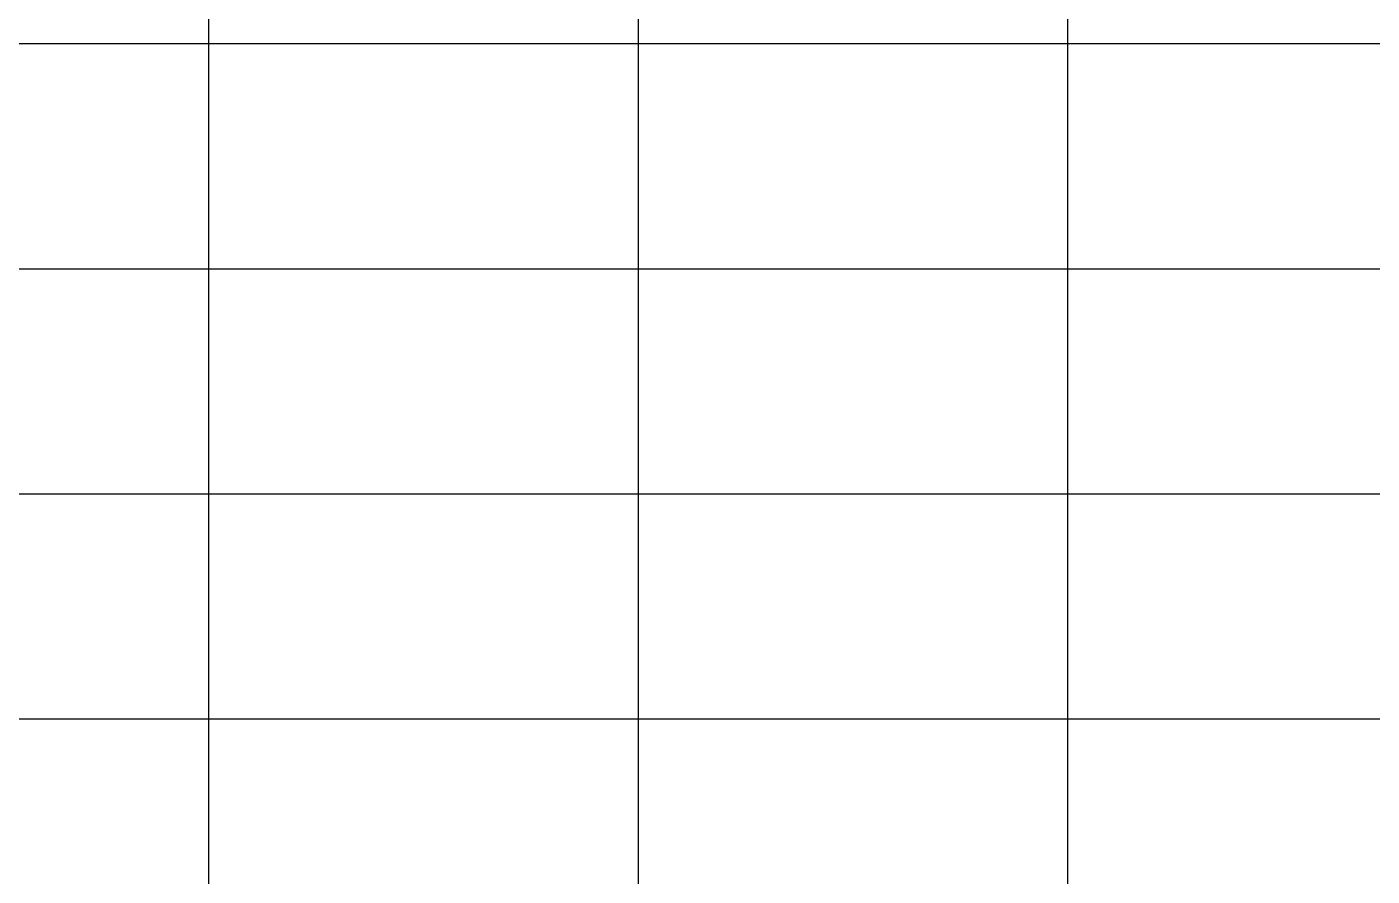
# Model space of a CAD drawing. Header units: millimetres. Extents: x -24914 to 164748, y -61100 to 89023.
# Drawn here: x 40205 to 69958, y 15055 to 33828 of the extents above; entities that cross this region are included whole.
import ezdxf

# ---------------------------------------------------------------- set-up
doc = ezdxf.new("R2010")
doc.units = ezdxf.units.MM
doc.header["$MEASUREMENT"] = 0
doc.layers.get('Defpoints').update_dxf_attribs({"color": 252})

msp = doc.modelspace()

# ---------------------------------------------------------------- linework, layer by layer
at = {"layer": 'Defpoints'}
for p, q in [((44224, 89023), (44224, -61099.5)), ((53724, 89023), (53724, -61099.5)), ((63224, 89023), (63224, -61099.5)), ((5548, 33458.615), (164747.5, 33458.615)), ((5548, 28482.41), (164747.5, 28482.41)), ((5548, 23506.205), (164747.5, 23506.205)), ((5548, 18530), (164747.5, 18530))]:
    msp.add_line(p, q, dxfattribs=at)

doc.saveas('drawing.dxf')
